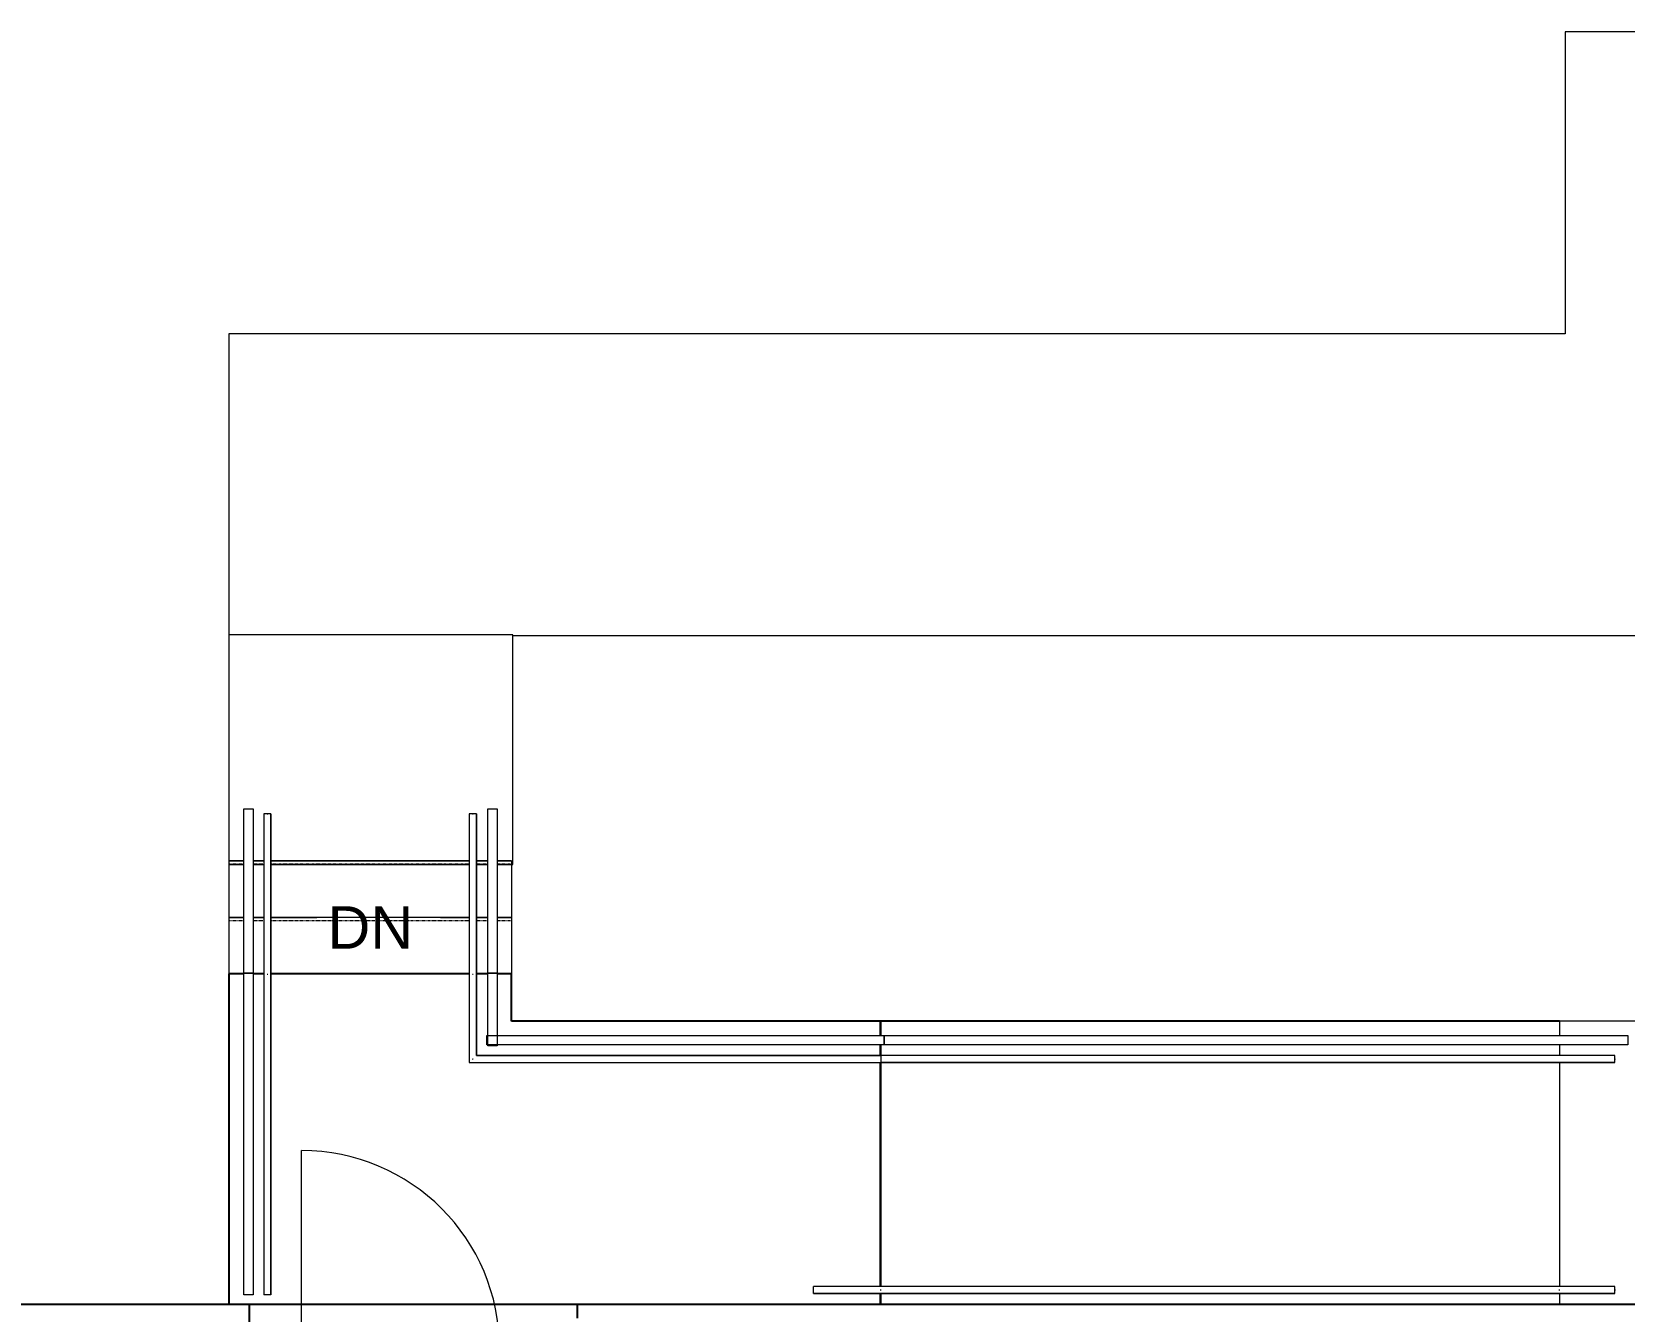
# Model space of a CAD drawing. Header units: inches. Extents: x -3640 to -1418, y -3630 to 137.
# Drawn here: x -2157.6 to -1819.9, y -2610.1 to -2338.9 of the extents above; entities that cross this region are included whole.
import ezdxf

# ---------------------------------------------------------------- set-up
doc = ezdxf.new("R2010")
doc.units = ezdxf.units.IN
doc.header["$MEASUREMENT"] = 0
doc.linetypes.add('Overhead 1_16_', pattern=[0.101562, 0.0625, -0.039062])
for name, color, linetype, lineweight in [('A-DOOR', 31, 'Continuous', 13), ('A-FLOR', 192, 'Continuous', 13), ('A-FLOR-HRAL', 11, 'Continuous', 13), ('A-FLOR-LEVL', 51, 'Continuous', 13), ('A-GLAZ-CWMG', 51, 'Continuous', 13), ('A-WALL', 113, 'Continuous', 13), ('S-STRS', 31, 'Continuous', 13), ('S-STRS-TEXT', 31, 'Continuous', 13)]:
    doc.layers.add(name, color=color, linetype=linetype, lineweight=lineweight)
doc.styles.add('Arial', font='arial.ttf', dxfattribs={"height": 9})

# ---------------------------------------------------------------- blocks, each defined once
blk = doc.blocks.new('15830016-STRUCT_MARTINEZ-MOORE_CENTRAL_v2018_rvt-1-DIMENSION PLAN - LEVEL 1 _567_ - 2__ - CAD')
at = {"layer": 'A-FLOR', "color": 253, "lineweight": 25}
for p, q in [((-2112.63, -2538.65), (-2115.85, -2538.65)), ((-2115.85, -2538.65), (-2115.85, -2608.64)), ((-2108.38, -2538.65), (-2110.63, -2538.65)), ((-2064.82, -2538.65), (-2106.88, -2538.65)), ((-2060.88, -2538.65), (-2063.32, -2538.65)), ((-2055.85, -2538.65), (-2058.88, -2538.65)), ((-2055.85, -2548.64), (-2055.85, -2538.65)), ((-1977.6, -2548.64), (-2055.85, -2548.64)), ((-1977.6, -2551.7), (-1977.6, -2548.64)), ((-1833.6, -2548.64), (-1977.6, -2548.64)), ((-1977.6, -2548.64), (-1977.6, -2551.7)), ((-1977.6, -2555.95), (-1977.6, -2553.7)), ((-1977.6, -2553.7), (-1977.6, -2555.95)), ((-1977.6, -2604.92), (-1977.6, -2557.45)), ((-1977.6, -2557.45), (-1977.6, -2604.92)), ((-1977.6, -2608.64), (-1977.6, -2606.42)), ((-1977.6, -2606.42), (-1977.6, -2608.64)), ((-2111.4, -2608.64), (-2041.9, -2608.64))]:
    blk.add_line(p, q, dxfattribs=at)
at = {"layer": 'A-WALL', "color": 253, "lineweight": 25}
for p, q in [((-2799.4, -2608.64), (-2111.4, -2608.64)), ((-2111.4, -2608.64), (-2041.9, -2608.64)), ((-2111.4, -2616.33), (-2111.4, -2608.64)), ((-2041.9, -2608.64), (-1769.9, -2608.64)), ((-2041.9, -2611.64), (-2041.9, -2608.64))]:
    blk.add_line(p, q, dxfattribs=at)
at = {"layer": 'S-STRS', "color": 9}
for p, q in [((-2115.85, -2514.65), (-2112.63, -2514.65)), ((-2115.85, -2514.65), (-2115.85, -2538.65)), ((-2110.63, -2514.65), (-2108.38, -2514.65)), ((-2106.88, -2514.65), (-2064.82, -2514.65)), ((-2063.32, -2514.65), (-2060.88, -2514.65)), ((-2058.88, -2514.65), (-2055.85, -2514.65)), ((-2055.85, -2514.65), (-2055.85, -2538.65)), ((-2115.85, -2526.65), (-2112.63, -2526.65)), ((-2110.63, -2526.65), (-2108.38, -2526.65)), ((-2106.88, -2526.65), (-2064.82, -2526.65)), ((-2063.32, -2526.65), (-2060.88, -2526.65)), ((-2058.88, -2526.65), (-2055.85, -2526.65))]:
    blk.add_line(p, q, dxfattribs=at)
at = {"layer": 'S-STRS-TEXT', "color": 253, "insert": (-2094.89, -2524.28), "char_height": 9, "width": 21.6986, "attachment_point": 1, "line_spacing_factor": 0.941778, "style": 'Arial', "bg_fill": 3, "box_fill_scale": 1.25, "bg_fill_color": 256, "bg_fill_true_color": 13158600, "bg_fill_transparency": 0}
blk.add_mtext('DN', dxfattribs=at)
blk = doc.blocks.new('Door-J1_1-Curtain_Wall-_only works in CW_-BSALS - Door-J1_1-BSALS-383225-DIMENSION PLAN - LEVEL 1 _567_ - 2__ - CAD')
at = {"layer": 'A-DOOR', "lineweight": 20}
blk.add_line((21, 0), (21, -42), dxfattribs=at)
at = {"layer": 'A-DOOR', "lineweight": 9}
blk.add_arc((21, 0), 42, 180, 270, dxfattribs=at)
blk = doc.blocks.new('Rectangular Mullion - 1_ H Guardrail Cap _mesh_-387211-DIMENSION PLAN - LEVEL 1 _567_ - 2__ - CAD')
at = {"layer": 'A-GLAZ-CWMG', "lineweight": 9}
for p, q in [((-2061.1, -2553.7), (-2061.1, -2551.7)), ((-2061.1, -2551.7), (-1976.85, -2551.7)), ((-1976.85, -2553.7), (-1976.85, -2551.7)), ((-1976.85, -2553.7), (-2061.1, -2553.7))]:
    blk.add_line(p, q, dxfattribs=at)
blk = doc.blocks.new('Rectangular Mullion - 1_ H Guardrail Cap _mesh_-387213-DIMENSION PLAN - LEVEL 1 _567_ - 2__ - CAD')
at = {"layer": 'A-GLAZ-CWMG', "lineweight": 9}
for p, q in [((-1976.85, -2551.7), (-1819.1, -2551.7)), ((-1976.85, -2551.7), (-1976.85, -2553.7)), ((-1819.1, -2551.7), (-1819.1, -2553.7)), ((-1819.1, -2553.7), (-1976.85, -2553.7))]:
    blk.add_line(p, q, dxfattribs=at)
blk = doc.blocks.new('Rectangular Mullion - 1_ H Guardrail Cap _mesh_-387216-DIMENSION PLAN - LEVEL 1 _567_ - 2__ - CAD')
at = {"layer": 'A-GLAZ-CWMG', "lineweight": 9}
for p, q in [((-2058.88, -2538.48), (-2060.88, -2538.48)), ((-2060.88, -2553.92), (-2060.88, -2538.48)), ((-2058.88, -2538.48), (-2058.88, -2553.92)), ((-2058.88, -2553.92), (-2060.88, -2553.92))]:
    blk.add_line(p, q, dxfattribs=at)
blk = doc.blocks.new('Rectangular Mullion - 1_ H Guardrail Cap _mesh_-387218-DIMENSION PLAN - LEVEL 1 _567_ - 2__ - CAD')
at = {"layer": 'A-GLAZ-CWMG', "lineweight": 9}
for p, q in [((-2060.88, -2503.65), (-2058.88, -2503.65)), ((-2060.88, -2538.48), (-2060.88, -2503.65)), ((-2058.88, -2503.65), (-2058.88, -2538.48)), ((-2060.88, -2538.48), (-2058.88, -2538.48))]:
    blk.add_line(p, q, dxfattribs=at)
blk = doc.blocks.new('Rectangular Mullion - 1_ H Guardrail Cap _mesh_-387221-DIMENSION PLAN - LEVEL 1 _567_ - 2__ - CAD')
at = {"layer": 'A-GLAZ-CWMG', "lineweight": 9}
for p, q in [((-2110.63, -2538.48), (-2112.63, -2538.48)), ((-2112.63, -2606.67), (-2112.63, -2538.48)), ((-2110.63, -2538.48), (-2110.63, -2606.67)), ((-2110.63, -2606.67), (-2112.63, -2606.67))]:
    blk.add_line(p, q, dxfattribs=at)
blk = doc.blocks.new('Rectangular Mullion - 1_ H Guardrail Cap _mesh_-387223-DIMENSION PLAN - LEVEL 1 _567_ - 2__ - CAD')
at = {"layer": 'A-GLAZ-CWMG', "lineweight": 9}
for p, q in [((-2112.63, -2503.65), (-2110.63, -2503.65)), ((-2112.63, -2538.48), (-2112.63, -2503.65)), ((-2110.63, -2503.65), (-2110.63, -2538.48)), ((-2112.63, -2538.48), (-2110.63, -2538.48))]:
    blk.add_line(p, q, dxfattribs=at)
blk = doc.blocks.new('Handrail Type - Handrail_Internal_-551532-DIMENSION PLAN - LEVEL 1 _567_ - 2__ - CAD')
at = {"layer": 'A-FLOR-HRAL', "lineweight": 9}
for p, q in [((-1977.63, -2604.92), (-1991.85, -2604.92)), ((-1991.85, -2605.76), (-1991.85, -2605.58)), ((-1991.85, -2606.42), (-1977.63, -2606.42)), ((-1833.63, -2604.92), (-1977.63, -2604.92)), ((-1977.63, -2606.42), (-1833.63, -2606.42)), ((-1821.85, -2604.92), (-1833.63, -2604.92)), ((-1833.63, -2606.42), (-1821.85, -2606.42)), ((-1821.85, -2605.58), (-1821.85, -2605.76))]:
    blk.add_line(p, q, dxfattribs=at)
for points in [[(-1977.6, -2605.58), (-1977.6, -2605.61), (-1977.6, -2605.67), (-1977.6, -2605.73), (-1977.6, -2605.76)], [(-1833.6, -2605.76), (-1833.6, -2605.73), (-1833.6, -2605.67), (-1833.6, -2605.61), (-1833.6, -2605.58)]]:
    blk.add_open_spline(points, degree=3, dxfattribs=at)
blk = doc.blocks.new('Handrail Type - Handrail_Internal_-V26-DIMENSION PLAN - LEVEL 1 _567_ - 2__ - CAD')
at = {"layer": 'A-FLOR-HRAL', "lineweight": 9}
for p, q in [((-1991.85, -2606.42), (-1991.85, -2604.92)), ((-1977.6, -2604.92), (-1991.85, -2604.92)), ((-1977.6, -2606.42), (-1991.85, -2606.42)), ((-1833.6, -2604.92), (-1977.6, -2604.92)), ((-1833.6, -2606.42), (-1977.6, -2606.42)), ((-1821.85, -2604.92), (-1833.6, -2604.92)), ((-1821.85, -2606.42), (-1833.6, -2606.42)), ((-1821.85, -2606.42), (-1821.85, -2604.92))]:
    blk.add_line(p, q, dxfattribs=at)
blk = doc.blocks.new('Handrail Type - Handrail_Internal_-551555-DIMENSION PLAN - LEVEL 1 _567_ - 2__ - CAD')
at = {"layer": 'A-FLOR-HRAL', "lineweight": 9}
for p, q in [((-2108.38, -2504.7), (-2108.38, -2517.03)), ((-2106.88, -2517.03), (-2106.88, -2504.7)), ((-2108.38, -2517.03), (-2108.38, -2538.88)), ((-2106.88, -2538.88), (-2106.88, -2517.03)), ((-2108.38, -2538.88), (-2108.38, -2606.67)), ((-2106.88, -2606.67), (-2106.88, -2538.88)), ((-2107.54, -2606.67), (-2107.72, -2606.67))]:
    blk.add_line(p, q, dxfattribs=at)
at = {"layer": 'A-FLOR-HRAL', "lineweight": 9, "flags": 128}
blk.add_lwpolyline([(-2107.71, -2504.7), (-2107.63, -2504.7), (-2107.55, -2504.7)], dxfattribs=at)
at = {"layer": 'A-FLOR-HRAL', "lineweight": 9}
blk.add_open_spline([(-2107.72, -2538.7), (-2107.69, -2538.7), (-2107.63, -2538.7), (-2107.57, -2538.7), (-2107.54, -2538.7)], degree=3, dxfattribs=at)
blk = doc.blocks.new('Handrail Type - Handrail_Internal_-V27-DIMENSION PLAN - LEVEL 1 _567_ - 2__ - CAD')
at = {"layer": 'A-FLOR-HRAL', "lineweight": 9}
for p, q in [((-2106.88, -2504.7), (-2108.38, -2504.7)), ((-2108.38, -2504.7), (-2108.38, -2516.7)), ((-2106.88, -2504.7), (-2106.88, -2516.7)), ((-2108.38, -2516.7), (-2108.38, -2538.7)), ((-2106.88, -2516.7), (-2106.88, -2538.7)), ((-2108.38, -2538.7), (-2108.38, -2606.67)), ((-2106.88, -2538.7), (-2106.88, -2606.67)), ((-2106.88, -2606.67), (-2108.38, -2606.67))]:
    blk.add_line(p, q, dxfattribs=at)
blk = doc.blocks.new('Handrail Type - Handrail_Internal_-551576-DIMENSION PLAN - LEVEL 1 _567_ - 2__ - CAD')
at = {"layer": 'A-FLOR-HRAL', "lineweight": 9}
for p, q in [((-2064.82, -2504.7), (-2064.82, -2517.03)), ((-2063.32, -2517.03), (-2063.32, -2504.7)), ((-2064.82, -2517.03), (-2064.82, -2538.88)), ((-2063.32, -2538.88), (-2063.32, -2517.03)), ((-2064.82, -2538.88), (-2064.82, -2557.45)), ((-2063.32, -2555.95), (-2063.32, -2538.88)), ((-1977.57, -2555.95), (-2063.32, -2555.95)), ((-2064.82, -2557.45), (-1977.57, -2557.45)), ((-1977.57, -2556.61), (-1977.57, -2556.79))]:
    blk.add_line(p, q, dxfattribs=at)
at = {"layer": 'A-FLOR-HRAL', "lineweight": 9, "flags": 128}
blk.add_lwpolyline([(-2064.15, -2504.7), (-2064.07, -2504.7), (-2063.99, -2504.7)], dxfattribs=at)
at = {"layer": 'A-FLOR-HRAL', "lineweight": 9}
blk.add_open_spline([(-2064.15, -2538.7), (-2064.12, -2538.7), (-2064.07, -2538.7), (-2064.01, -2538.7), (-2063.99, -2538.7)], degree=3, dxfattribs=at)
blk.add_open_spline([(-2064.16, -2556.79), (-2064.15, -2556.78), (-2064.11, -2556.75), (-2064.07, -2556.7), (-2064.02, -2556.65), (-2063.99, -2556.62), (-2063.98, -2556.61)], degree=3, knots=[0.46086968, 0.46086968, 0.46086968, 0.46086968, 0.47916667, 0.5, 0.52083333, 0.53913032, 0.53913032, 0.53913032, 0.53913032], dxfattribs=at)
blk = doc.blocks.new('Handrail Type - Handrail_Internal_-V28-DIMENSION PLAN - LEVEL 1 _567_ - 2__ - CAD')
at = {"layer": 'A-FLOR-HRAL', "lineweight": 9}
for p, q in [((-2063.32, -2504.7), (-2064.82, -2504.7)), ((-2064.82, -2504.7), (-2064.82, -2516.7)), ((-2063.32, -2504.7), (-2063.32, -2516.7)), ((-2064.82, -2516.7), (-2064.82, -2538.7)), ((-2063.32, -2516.7), (-2063.32, -2538.7)), ((-2064.82, -2538.7), (-2064.82, -2557.45)), ((-2063.32, -2538.7), (-2063.32, -2555.95)), ((-2063.32, -2555.95), (-1977.57, -2555.95)), ((-1977.57, -2555.95), (-1977.57, -2557.45)), ((-2064.82, -2557.45), (-1977.57, -2557.45))]:
    blk.add_line(p, q, dxfattribs=at)
blk = doc.blocks.new('Handrail Type - Handrail_Internal_-551600-DIMENSION PLAN - LEVEL 1 _567_ - 2__ - CAD')
at = {"layer": 'A-FLOR-HRAL', "lineweight": 9}
for p, q in [((-1821.85, -2555.95), (-1977.6, -2555.95)), ((-1977.6, -2557.45), (-1821.85, -2557.45))]:
    blk.add_line(p, q, dxfattribs=at)
at = {"layer": 'A-FLOR-HRAL', "lineweight": 9, "flags": 128}
blk.add_lwpolyline([(-1821.85, -2556.61), (-1821.85, -2556.7), (-1821.85, -2556.79)], dxfattribs=at)
blk = doc.blocks.new('Handrail Type - Handrail_Internal_-V29-DIMENSION PLAN - LEVEL 1 _567_ - 2__ - CAD')
at = {"layer": 'A-FLOR-HRAL', "lineweight": 9}
for p, q in [((-1821.85, -2555.95), (-1977.57, -2555.95)), ((-1821.85, -2557.45), (-1821.85, -2555.95)), ((-1821.85, -2557.45), (-1977.57, -2557.45))]:
    blk.add_line(p, q, dxfattribs=at)

msp = doc.modelspace()

# ---------------------------------------------------------------- block references
at = {"lineweight": 5}
msp.add_blockref('15830016-STRUCT_MARTINEZ-MOORE_CENTRAL_v2018_rvt-1-DIMENSION PLAN - LEVEL 1 _567_ - 2__ - CAD', (0, 0), dxfattribs=at)

# ---------------------------------------------------------------- next in the draw order: linework, layer by layer
at = {"layer": 'A-FLOR', "lineweight": 20}
for p, q in [((-1616.4, -2338.89), (-1832.4, -2338.89)), ((-1832.4, -2338.89), (-1832.4, -2402.89)), ((-1832.4, -2402.89), (-2115.85, -2402.89)), ((-2115.85, -2402.89), (-2115.85, -2515.42)), ((-2055.6, -2466.77), (-2115.85, -2466.77)), ((-2055.6, -2515.42), (-2055.6, -2466.77)), ((-2055.6, -2466.89), (-1753.4, -2466.89)), ((-2115.85, -2515.42), (-2112.63, -2515.42)), ((-2110.63, -2515.42), (-2108.38, -2515.42)), ((-2106.88, -2515.42), (-2064.82, -2515.42)), ((-2063.32, -2515.42), (-2060.88, -2515.42)), ((-2058.88, -2515.42), (-2055.6, -2515.42)), ((-1631.35, -2548.67), (-1833.6, -2548.67))]:
    msp.add_line(p, q, dxfattribs=at)
at = {"layer": 'A-FLOR-LEVL', "lineweight": 9}
for p, q in [((-1977.6, -2548.67), (-1977.6, -2551.7)), ((-1833.6, -2548.67), (-1977.6, -2548.67)), ((-1833.6, -2548.67), (-1833.6, -2551.7)), ((-1977.6, -2553.7), (-1977.6, -2555.95)), ((-1833.6, -2553.7), (-1833.6, -2555.95)), ((-1977.6, -2557.45), (-1977.6, -2604.92)), ((-1833.6, -2557.45), (-1833.6, -2604.92)), ((-1977.6, -2606.42), (-1977.6, -2608.64)), ((-1833.6, -2606.42), (-1833.6, -2608.64))]:
    msp.add_line(p, q, dxfattribs=at)
at = {"layer": 'S-STRS', "lineweight": 9}
for p, q in [((-2112.63, -2514.65), (-2115.85, -2514.65)), ((-2115.85, -2514.65), (-2115.85, -2526.65)), ((-2108.38, -2514.65), (-2110.63, -2514.65)), ((-2064.82, -2514.65), (-2106.88, -2514.65)), ((-2060.88, -2514.65), (-2063.32, -2514.65)), ((-2055.85, -2514.65), (-2058.88, -2514.65)), ((-2055.85, -2514.65), (-2055.85, -2526.65)), ((-2115.85, -2526.65), (-2115.85, -2538.65)), ((-2112.63, -2526.65), (-2115.85, -2526.65)), ((-2108.38, -2526.65), (-2110.63, -2526.65)), ((-2064.82, -2526.65), (-2106.88, -2526.65)), ((-2060.88, -2526.65), (-2063.32, -2526.65)), ((-2055.85, -2526.65), (-2058.88, -2526.65)), ((-2055.85, -2526.65), (-2055.85, -2538.65))]:
    msp.add_line(p, q, dxfattribs=at)
at = {"layer": 'S-STRS', "linetype": 'Overhead 1_16_', "lineweight": 9}
for p, q in [((-2112.63, -2515.4), (-2115.85, -2515.4)), ((-2108.38, -2515.4), (-2110.63, -2515.4)), ((-2064.82, -2515.4), (-2106.88, -2515.4)), ((-2060.88, -2515.4), (-2063.32, -2515.4)), ((-2055.85, -2515.4), (-2058.88, -2515.4)), ((-2112.63, -2527.4), (-2115.85, -2527.4)), ((-2108.38, -2527.4), (-2110.63, -2527.4)), ((-2064.82, -2527.4), (-2106.88, -2527.4)), ((-2060.88, -2527.4), (-2063.32, -2527.4)), ((-2055.85, -2527.4), (-2058.88, -2527.4))]:
    msp.add_line(p, q, dxfattribs=at)

# ---------------------------------------------------------------- next in the draw order: block references
at = {"layer": 'A-DOOR', "lineweight": 20, "rotation": 180}
msp.add_blockref('Door-J1_1-Curtain_Wall-_only works in CW_-BSALS - Door-J1_1-BSALS-383225-DIMENSION PLAN - LEVEL 1 _567_ - 2__ - CAD', (-2079.4, -2618.08), dxfattribs=at)
at = {"layer": 'A-FLOR-HRAL', "lineweight": 9}
for name in ['Handrail Type - Handrail_Internal_-551555-DIMENSION PLAN - LEVEL 1 _567_ - 2__ - CAD', 'Handrail Type - Handrail_Internal_-V27-DIMENSION PLAN - LEVEL 1 _567_ - 2__ - CAD', 'Handrail Type - Handrail_Internal_-551576-DIMENSION PLAN - LEVEL 1 _567_ - 2__ - CAD', 'Handrail Type - Handrail_Internal_-V28-DIMENSION PLAN - LEVEL 1 _567_ - 2__ - CAD', 'Handrail Type - Handrail_Internal_-551600-DIMENSION PLAN - LEVEL 1 _567_ - 2__ - CAD', 'Handrail Type - Handrail_Internal_-V29-DIMENSION PLAN - LEVEL 1 _567_ - 2__ - CAD', 'Handrail Type - Handrail_Internal_-551532-DIMENSION PLAN - LEVEL 1 _567_ - 2__ - CAD', 'Handrail Type - Handrail_Internal_-V26-DIMENSION PLAN - LEVEL 1 _567_ - 2__ - CAD']:
    msp.add_blockref(name, (0, 0), dxfattribs=at)
at = {"layer": 'A-GLAZ-CWMG', "lineweight": 9}
for name in ['Rectangular Mullion - 1_ H Guardrail Cap _mesh_-387223-DIMENSION PLAN - LEVEL 1 _567_ - 2__ - CAD', 'Rectangular Mullion - 1_ H Guardrail Cap _mesh_-387218-DIMENSION PLAN - LEVEL 1 _567_ - 2__ - CAD', 'Rectangular Mullion - 1_ H Guardrail Cap _mesh_-387221-DIMENSION PLAN - LEVEL 1 _567_ - 2__ - CAD', 'Rectangular Mullion - 1_ H Guardrail Cap _mesh_-387216-DIMENSION PLAN - LEVEL 1 _567_ - 2__ - CAD', 'Rectangular Mullion - 1_ H Guardrail Cap _mesh_-387211-DIMENSION PLAN - LEVEL 1 _567_ - 2__ - CAD', 'Rectangular Mullion - 1_ H Guardrail Cap _mesh_-387213-DIMENSION PLAN - LEVEL 1 _567_ - 2__ - CAD']:
    msp.add_blockref(name, (0, 0), dxfattribs=at)

doc.saveas('drawing.dxf')
